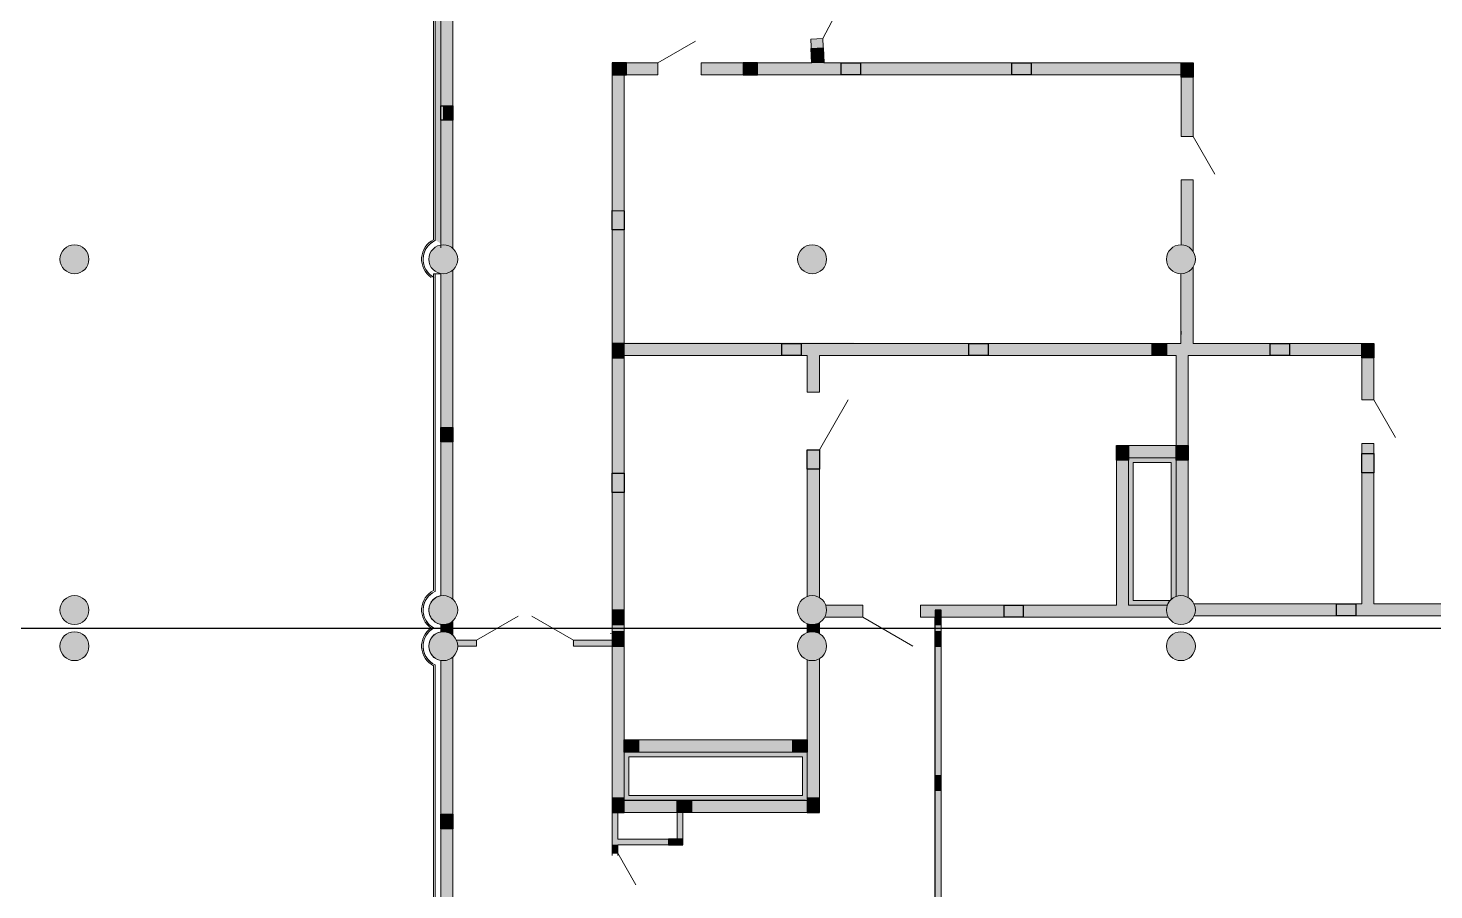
# Model space of a CAD drawing. Header units: millimetres. Extents: x 72919 to 485785, y -53256 to 338519.
# Drawn here: x 356589 to 385747, y 164010 to 181885 of the extents above; entities that cross this region are included whole.
import ezdxf

# ---------------------------------------------------------------- set-up
doc = ezdxf.new("R2010")
doc.units = ezdxf.units.MM
doc.layers.add('door', color=177, linetype='Continuous', lineweight=9)
doc.layers.add('wall', color=5, linetype='Continuous', lineweight=40)

msp = doc.modelspace()

# ---------------------------------------------------------------- hatches: boundary and pattern name
at = {"ltscale": 500, "true_color": 0x000000}
h = msp.add_hatch(color=18, dxfattribs=at)
h.dxf.hatch_style = 1
h.paths.add_polyline_path([(373091.89434, 181174.19644), (372842.08822, 181164.41647), (372830.35213, 181464.18682), (373080.15826, 181473.96679)])
h = msp.add_hatch(color=18, dxfattribs=at)
h.dxf.hatch_style = 1
h.paths.add_polyline_path([(369000.43379, 180914.41646), (369000.43379, 181164.41648), (368700.43379, 181164.41648), (368700.43379, 180914.41646)])
h = msp.add_hatch(color=18, dxfattribs=at)
h.dxf.hatch_style = 1
h.paths.add_polyline_path([(371719.13478, 180915.48369), (371719.13478, 181165.48371), (371419.13478, 181165.48371), (371419.13478, 180915.48369)])
h = msp.add_hatch(color=18, dxfattribs=at)
h.dxf.hatch_style = 1
h.paths.add_polyline_path([(373451.20201, 181164.99944), (373851.20201, 181164.99944), (373851.20201, 180914.99944), (373451.15358, 180914.99944)])
h = msp.add_hatch(color=18, dxfattribs=at)
h.dxf.hatch_style = 1
h.paths.add_polyline_path([(376990.83556, 181164.41647), (377390.83556, 181164.41647), (377390.83556, 180914.41647), (376990.78713, 180914.41647)])
h = msp.add_hatch(color=18, dxfattribs=at)
h.dxf.hatch_style = 1
h.paths.add_polyline_path([(380501.63267, 181164.41647), (380751.63017, 181164.41647), (380751.63017, 180864.41647), (380501.63267, 180864.41647)])
h = msp.add_hatch(color=18, dxfattribs=at)
h.dxf.hatch_style = 1
h.paths.add_polyline_path([(365195.43379, 180271.99126), (365400.43379, 180271.99126), (365400.43379, 179971.99126), (365195.43379, 179971.99126)])
h = msp.add_hatch(color=18, dxfattribs=at)
h.dxf.hatch_style = 1
h.paths.add_polyline_path([(368950.43349, 178098.28658), (368950.43349, 177698.28658), (368700.43349, 177698.28658), (368700.43349, 178098.335)])
h = msp.add_hatch(color=18, dxfattribs=at)
h.dxf.hatch_style = 1
edge = h.paths.add_edge_path()
edge.add_arc((357550.43379, 177089.99944), 300, 9, 369)
h = msp.add_hatch(color=18, dxfattribs=at)
h.dxf.hatch_style = 1
edge = h.paths.add_edge_path()
edge.add_arc((365200.43379, 177089.99944), 300, 9, 369)
h = msp.add_hatch(color=18, dxfattribs=at)
h.dxf.hatch_style = 1
edge = h.paths.add_edge_path()
edge.add_arc((372850.43379, 177089.99944), 300, 9, 369)
h = msp.add_hatch(color=18, dxfattribs=at)
h.dxf.hatch_style = 1
edge = h.paths.add_edge_path()
edge.add_arc((380500.43379, 177089.99944), 300, 9, 369)
h = msp.add_hatch(color=18, dxfattribs=at)
h.dxf.hatch_style = 1
h.paths.add_polyline_path([(368700.43378, 175046.47896), (368950.4338, 175046.47896), (368950.4338, 175346.47896), (368700.43378, 175346.47896)])
h = msp.add_hatch(color=18, dxfattribs=at)
h.dxf.hatch_style = 1
h.paths.add_polyline_path([(372222.96212, 175346.47896), (372622.96212, 175346.47896), (372622.96212, 175096.47896), (372222.91369, 175096.47896)])
h = msp.add_hatch(color=18, dxfattribs=at)
h.dxf.hatch_style = 1
h.paths.add_polyline_path([(376100.48221, 175346.47896), (376500.48221, 175346.47896), (376500.48221, 175096.47896), (376100.43379, 175096.47896)])
h = msp.add_hatch(color=18, dxfattribs=at)
h.dxf.hatch_style = 1
h.paths.add_polyline_path([(379900.43379, 175096.48146), (379900.43379, 175346.47896), (380200.43379, 175346.47896), (380200.43379, 175096.48146)])
h = msp.add_hatch(color=18, dxfattribs=at)
h.dxf.hatch_style = 1
h.paths.add_polyline_path([(382351.54857, 175346.47896), (382751.54857, 175346.47896), (382751.54857, 175096.47896), (382351.50014, 175096.47896)])
h = msp.add_hatch(color=18, dxfattribs=at)
h.dxf.hatch_style = 1
h.paths.add_polyline_path([(384251.50264, 175346.47896), (384501.50014, 175346.47896), (384501.50014, 175046.47896), (384251.50264, 175046.47896)])
h = msp.add_hatch(color=18, dxfattribs=at)
h.dxf.hatch_style = 1
h.paths.add_polyline_path([(365150.43379, 173602.49944), (365400.43379, 173602.49944), (365400.43379, 173302.49944), (365150.43379, 173302.49944)])
h = msp.add_hatch(color=18, dxfattribs=at)
h.dxf.hatch_style = 1
h.paths.add_polyline_path([(379160.85661, 173224.72598), (379410.85411, 173224.72598), (379410.85411, 172924.72598), (379160.85661, 172924.72598)])
h = msp.add_hatch(color=18, dxfattribs=at)
h.dxf.hatch_style = 1
h.paths.add_polyline_path([(380400.43379, 173224.72598), (380650.43128, 173224.72598), (380650.43128, 172924.72598), (380400.43379, 172924.72598)])
h = msp.add_hatch(color=18, dxfattribs=at)
h.dxf.hatch_style = 1
h.paths.add_polyline_path([(373000.43379, 173136.36822), (373000.43379, 172736.36822), (372750.43379, 172736.36822), (372750.43379, 173136.41664)])
h = msp.add_hatch(color=18, dxfattribs=at)
h.dxf.hatch_style = 1
h.paths.add_polyline_path([(384501.49994, 173063.52792), (384501.49994, 172663.52792), (384251.49994, 172663.52792), (384251.49994, 173063.57635)])
h = msp.add_hatch(color=18, dxfattribs=at)
h.dxf.hatch_style = 1
h.paths.add_polyline_path([(368950.43349, 172653.08021), (368950.43349, 172253.08021), (368700.43349, 172253.08021), (368700.43349, 172653.12864)])
h = msp.add_hatch(color=18, dxfattribs=at)
h.dxf.hatch_style = 1
edge = h.paths.add_edge_path()
edge.add_arc((357550.43379, 169814.99944), 300, 9, 369)
h = msp.add_hatch(color=18, dxfattribs=at)
h.dxf.hatch_style = 1
edge = h.paths.add_edge_path()
edge.add_arc((365200.43379, 169814.99944), 300, 9, 369)
h = msp.add_hatch(color=18, dxfattribs=at)
h.dxf.hatch_style = 1
edge = h.paths.add_edge_path()
edge.add_arc((372850.43379, 169814.99944), 300, 9, 369)
h = msp.add_hatch(color=18, dxfattribs=at)
h.dxf.hatch_style = 1
edge = h.paths.add_edge_path()
edge.add_arc((380500.43379, 169814.99944), 300, 9, 369)
h = msp.add_hatch(color=18, dxfattribs=at)
h.dxf.hatch_style = 1
h.paths.add_polyline_path([(368700.43377, 169514.99944), (368950.43379, 169514.99944), (368950.43379, 169814.99944), (368700.43377, 169814.99944)])
h = msp.add_hatch(color=18, dxfattribs=at)
h.dxf.hatch_style = 1
h.paths.add_polyline_path([(375401.48125, 169514.99944), (375526.48125, 169514.99944), (375526.48125, 169814.99944), (375401.48125, 169814.99944)])
h = msp.add_hatch(color=18, dxfattribs=at)
h.dxf.hatch_style = 1
h.paths.add_polyline_path([(376831.35353, 169914.99944), (377231.35353, 169914.99944), (377231.35353, 169664.99944), (376831.3051, 169664.99944)])
h = msp.add_hatch(color=18, dxfattribs=at)
h.dxf.hatch_style = 1
h.paths.add_polyline_path([(383728.8556, 169944.99944), (384128.8556, 169944.99944), (384128.8556, 169694.99944), (383728.80717, 169694.99944)])
h = msp.add_hatch(color=18, dxfattribs=at)
h.dxf.hatch_style = 1
edge = h.paths.add_edge_path()
edge.add_arc((357550.43379, 169064.99944), 300, 9, 369)
h = msp.add_hatch(color=18, dxfattribs=at)
h.dxf.hatch_style = 1
edge = h.paths.add_edge_path()
edge.add_arc((365200.43379, 169064.99944), 300, 9, 369)
h = msp.add_hatch(color=18, dxfattribs=at)
h.dxf.hatch_style = 1
h.paths.add_polyline_path([(368700.43377, 169064.99944), (368950.43379, 169064.99944), (368950.43379, 169364.99944), (368700.43377, 169364.99944)])
h = msp.add_hatch(color=18, dxfattribs=at)
h.dxf.hatch_style = 1
edge = h.paths.add_edge_path()
edge.add_arc((372850.43379, 169064.99944), 300, 9, 369)
h = msp.add_hatch(color=18, dxfattribs=at)
h.dxf.hatch_style = 1
h.paths.add_polyline_path([(375401.48125, 169064.99944), (375526.48125, 169064.99944), (375526.48125, 169364.99944), (375401.48125, 169364.99944)])
h = msp.add_hatch(color=18, dxfattribs=at)
h.dxf.hatch_style = 1
edge = h.paths.add_edge_path()
edge.add_arc((380500.43379, 169064.99944), 300, 9, 369)
h = msp.add_hatch(color=18, dxfattribs=at)
h.dxf.hatch_style = 1
h.paths.add_polyline_path([(369250.43379, 167119.5648), (369250.43379, 166869.5648), (368950.43379, 166869.5648), (368950.43379, 167119.5648)])
h = msp.add_hatch(color=18, dxfattribs=at)
h.dxf.hatch_style = 1
h.paths.add_polyline_path([(372750.43379, 167119.5648), (372750.43379, 166869.5648), (372450.43379, 166869.5648), (372450.43379, 167119.5648)])
h = msp.add_hatch(color=18, dxfattribs=at)
h.dxf.hatch_style = 1
h.paths.add_polyline_path([(375401.48125, 166075.12626), (375526.48125, 166075.12626), (375526.48125, 166375.12626), (375401.48125, 166375.12626)])
h = msp.add_hatch(color=18, dxfattribs=at)
h.dxf.hatch_style = 1
h.paths.add_polyline_path([(368700.43377, 165614.90074), (368950.43379, 165614.90074), (368950.43379, 165914.90074), (368700.43377, 165914.90074)])
h = msp.add_hatch(color=18, dxfattribs=at)
h.dxf.hatch_style = 1
h.paths.add_polyline_path([(372750.43376, 165614.90074), (373000.43379, 165614.90074), (373000.43379, 165914.90074), (372750.43376, 165914.90074)])
h = msp.add_hatch(color=18, dxfattribs=at)
h.dxf.hatch_style = 1
h.paths.add_polyline_path([(370350.21263, 165864.90074), (370350.21263, 165614.90074), (370050.21263, 165614.90074), (370050.21263, 165864.90074)])
h = msp.add_hatch(color=18, dxfattribs=at)
h.dxf.hatch_style = 1
h.paths.add_polyline_path([(365150.43379, 165577.49944), (365400.43379, 165577.49944), (365400.43379, 165277.49944), (365150.43379, 165277.49944)])
h = msp.add_hatch(color=18, dxfattribs=at)
h.dxf.hatch_style = 1
h.paths.add_polyline_path([(370170.76947, 164944.91839), (370170.77373, 165064.79377), (369870.77373, 165064.79377), (369870.76947, 164944.91839)])
at = {"layer": 'wall', "lineweight": 18, "ltscale": 0.007407, "true_color": 0x000000}
h = msp.add_hatch(color=18, dxfattribs=at)
h.dxf.hatch_style = 1
h.paths.add_polyline_path([(365030.43379, 182854.02474), (365030.43379, 177495.88604), (365150.43379, 177411.0471), (365150.43379, 182854.02474)])
h = msp.add_hatch(color=18, dxfattribs=at)
h.dxf.hatch_style = 1
edge = h.paths.add_edge_path()
edge.add_arc((365090.41689, 183183.50935), 334.90616, 280.323463023, 337.771550406)
edge.add_line((365400.43379, 183056.81419), (365400.43379, 177313.60624))
edge.add_arc((365190.4156, 177073.40456), 319.06815, 48.835467008, 97.198547736)
edge.add_line((365150.43379, 177389.95777), (365150.43379, 182854.02474))
h = msp.add_hatch(color=18, dxfattribs=at)
h.dxf.hatch_style = 1
h.paths.add_polyline_path([(372840.4146, 181164.41647), (372822.14704, 181656.56983), (373071.9702, 181666.42514), (373091.60649, 181164.41647)])
h = msp.add_hatch(color=18, dxfattribs=at)
h.dxf.hatch_style = 1
h.paths.add_polyline_path([(368700.44054, 181164.99948), (368700.43377, 165614.90074), (368950.44054, 165614.90074), (368950.44054, 180915.12756), (369650.21031, 180915.12756), (369650.2084, 181164.41647)])
h = msp.add_hatch(color=18, dxfattribs=at)
h.dxf.hatch_style = 1
h.paths.add_polyline_path([(380751.63017, 181164.99944), (370550.21002, 181164.41647), (370534.19829, 180914.99944), (380500.43379, 180914.99944), (380501.62983, 179635.27927), (380751.63017, 179635.27923)])
h = msp.add_hatch(color=18, dxfattribs=at)
h.dxf.hatch_style = 1
edge = h.paths.add_edge_path()
edge.add_line((380751.62994, 178735.27956), (380751.63017, 177254.01278))
edge.add_arc((380500.43379, 177089.99944), 300, 30.024219375, 89.812175487)
edge.add_line((380501.41723, 177389.99783), (380504.65068, 178735.27958))
edge.add_line((380504.65068, 178735.27958), (380748.60922, 178735.27958))
h = msp.add_hatch(color=18, dxfattribs=at)
h.dxf.hatch_style = 1
h.paths.add_polyline_path([(365028.43018, 177476.21325, 0.6201260557), (365005.71769, 176715.05614), (365136.59001, 176715.00487), (365150.46318, 176790.03568, -0.8320091167), (365150.43379, 177389.95777)], flags=0)
h = msp.add_hatch(color=18, dxfattribs=at)
h.dxf.hatch_style = 1
h.paths.add_polyline_path([(365030.43379, 176790.04111), (365030.43379, 170199.79671), (365150.43379, 170114.95777), (365150.43379, 176790.04111), (365030.43379, 176790.04111)], flags=0)
h = msp.add_hatch(color=18, dxfattribs=at)
h.dxf.hatch_style = 1
edge = h.paths.add_edge_path()
edge.add_arc((365177.93379, 177147.46391), 358.47916, 265.600348243, 308.365637013)
edge.add_line((365400.43379, 176866.39265), (365400.43379, 170038.60624))
edge.add_arc((365190.4156, 169798.40456), 319.06815, 48.835467008, 97.198547736)
edge.add_line((365150.43379, 170114.95777), (365150.43379, 176790.04111))
h = msp.add_hatch(color=18, dxfattribs=at)
h.dxf.hatch_style = 1
edge = h.paths.add_edge_path()
edge.add_line((380745.58847, 175346.47896), (380751.63017, 176925.98611))
edge.add_arc((380500.43379, 177089.99944), 300, 270.187824513, 329.975780625, ccw=False)
edge.add_line((380501.41723, 176790.00106), (380501.62993, 175346.47896))
edge.add_line((380501.62993, 175346.47896), (380745.58847, 175346.47896))
h = msp.add_hatch(color=18, dxfattribs=at)
h.dxf.hatch_style = 1
h.paths.add_polyline_path([(384501.50014, 175347.06193), (368950.43379, 175361.33014), (368950.43379, 175096.47896), (372750.43379, 175096.77044), (372750.43379, 174336.36822), (373000.43379, 174336.36822), (373000.43379, 175096.47896), (384250.30375, 175097.06193), (384251.49979, 174175.99946), (384501.50013, 174175.99942)])
h = msp.add_hatch(color=18, dxfattribs=at)
h.dxf.hatch_style = 1
edge = h.paths.add_edge_path()
edge.add_line((380644.39208, 170074.99105), (380650.43379, 175096.47896))
edge.add_line((380650.43504, 175096.47896), (380400.43504, 175096.47896))
edge.add_line((380400.43504, 175096.47896), (380400.43379, 170097.84216))
edge.add_arc((380498.18017, 169827.70782), 287.27498, 59.405319924, 109.89233424, ccw=False)
h = msp.add_hatch(color=18, dxfattribs=at)
h.dxf.hatch_style = 1
h.paths.add_polyline_path([(379410.85661, 169914.99944), (379160.85661, 169914.99944), (379160.85661, 173224.72598), (380400.43379, 173224.72598), (380400.43379, 172974.72598), (379410.85661, 172974.72598)])
h = msp.add_hatch(color=18, dxfattribs=at)
h.dxf.hatch_style = 1
h.paths.add_polyline_path([(384495.45844, 169944.99944), (384501.4999, 173265.99942), (384251.4999, 173265.99942), (384251.4999, 169944.99944)])
h = msp.add_hatch(color=18, dxfattribs=at)
h.dxf.hatch_style = 1
edge = h.paths.add_edge_path()
edge.add_line((372750.43379, 170097.84216), (372751.02239, 173136.41653))
edge.add_line((372751.02239, 173136.41653), (373000.43379, 173136.36822))
edge.add_line((373000.43379, 173136.36822), (373000.43379, 170074.80706))
edge.add_arc((372850.43379, 169814.99944), 300, 60, 109.471220635)
edge = h.paths.add_edge_path()
edge.add_arc((372837.67771, 169815.75957), 312.77245, 331.183098209, 378.499173868)
edge.add_line((373134.28865, 169914.99944), (373900.62442, 169914.99944))
edge.add_line((373900.62442, 169914.99944), (373900.62442, 169664.99944))
edge.add_line((373900.62442, 169664.99944), (373111.71784, 169664.99944))
h = msp.add_hatch(color=18, dxfattribs=at)
h.dxf.hatch_style = 1
h.paths.add_polyline_path([(379410.85661, 169914.99944), (379410.85661, 172974.72598), (380400.43379, 172974.72598), (380400.43379, 170097.84216), (380218.95699, 169914.99944)])
h.paths.add_polyline_path([(379510.85661, 170014.99944), (380276.82699, 170014.99944), (380300.43379, 170038.60624), (380300.43379, 172874.72598), (379510.85661, 172874.72598)], flags=16)
h = msp.add_hatch(color=18, dxfattribs=at)
h.dxf.hatch_style = 1
h.paths.add_polyline_path([(365028.43018, 170201.21325, 0.6201260557), (365005.71769, 169440.05614), (365136.59001, 169440.00487), (365150.46318, 169515.03568, -0.8320091167), (365150.43379, 170114.95777)], flags=0)
h = msp.add_hatch(color=18, dxfattribs=at)
h.dxf.hatch_style = 1
edge = h.paths.add_edge_path()
edge.add_line((375101.41004, 169664.99944), (380241.5278, 169664.99944))
edge.add_arc((380489.72766, 169813.42662), 289.19508, 159.437681255, 210.880046666, ccw=False)
edge.add_line((380218.95699, 169914.99944), (375101.41004, 169914.99944))
edge.add_line((375101.41004, 169914.99944), (375101.41004, 169664.99944))
h = msp.add_hatch(color=18, dxfattribs=at)
h.dxf.hatch_style = 1
edge = h.paths.add_edge_path()
edge.add_arc((380501.21263, 169815.01373), 299.29207, 336.359675554, 385.741434587)
edge.add_line((380770.8039, 169944.99944), (387880.06367, 169944.99944))
edge.add_arc((388150.43379, 169814.99944), 300, 154.320711381, 203.578178478)
edge.add_line((387875.47924, 169694.99944), (380775.38833, 169694.99944))
h = msp.add_hatch(color=18, dxfattribs=at)
h.dxf.hatch_style = 1
h.paths.add_polyline_path([(365150.40438, 169364.95237), (365136.59692, 169440.00486), (365005.72162, 169440.05614, 0.6206940412), (365028.42624, 168678.69936), (365150.43379, 168765.04111, -0.8328525611), (365150.40438, 169364.95237)], flags=0)
h = msp.add_hatch(color=18, dxfattribs=at)
h.dxf.hatch_style = 1
h.paths.add_polyline_path([(365030.43379, 169364.95777), (365030.43379, 169565.48637, 0.1079239876), (365150.43379, 169515.04111), (365150.43379, 169364.95777)], flags=0)
h = msp.add_hatch(color=18, dxfattribs=at)
h.dxf.hatch_style = 1
edge = h.paths.add_edge_path()
edge.add_arc((365189.35316, 169044.92575), 322.38985, 49.100273043, 96.933741702)
edge.add_line((365150.43379, 169364.95777), (365150.43379, 169521.44635))
edge.add_arc((365205.79266, 169805.32876), 289.22972, 258.965439355, 312.296224563)
edge.add_line((365400.43379, 169591.39265), (365400.43379, 169288.60624))
h = msp.add_hatch(color=18, dxfattribs=at)
h.dxf.hatch_style = 1
h.paths.add_polyline_path([(373000.43379, 169439.99944), (372850.43379, 169439.99944), (372850.43379, 169364.99944, -0.1316524976), (373000.43379, 169324.80706)])
h.paths.add_polyline_path([(373000.43379, 169555.19182, -0.1316524976), (372850.43379, 169514.99944), (372850.43379, 169439.99944), (373000.43379, 169439.99944)])
h.paths.add_polyline_path([(372850.43379, 169514.99944, -0.0851642332), (372750.43379, 169532.15673), (372750.43379, 169439.99944), (372850.43379, 169439.99944)])
h.paths.add_polyline_path([(372850.43379, 169439.99944), (372750.43379, 169439.99944), (372750.43379, 169347.84216, -0.0851642332), (372850.43379, 169364.99944)])
h = msp.add_hatch(color=18, dxfattribs=at)
h.dxf.hatch_style = 1
h.paths.add_polyline_path([(375401.48125, 169664.99944), (375526.48125, 169664.99944), (375526.48125, 163085.25308), (375401.48125, 163085.25308)])
h = msp.add_hatch(color=18, dxfattribs=at)
h.dxf.hatch_style = 1
h.paths.add_polyline_path([(365890.26314, 169064.13268), (365494.38089, 169064.13268), (365472.91255, 169190.51966), (365890.16219, 169185.00306)])
h = msp.add_hatch(color=18, dxfattribs=at)
h.dxf.hatch_style = 1
h.paths.add_polyline_path([(368700.48384, 169064.12824), (367880.76496, 169064.12824), (367880.66401, 169184.99861), (368700.38289, 169184.99861)])
h = msp.add_hatch(color=18, dxfattribs=at)
h.dxf.hatch_style = 1
edge = h.paths.add_edge_path()
edge.add_line((365400.43379, 168841.39265), (365400.43379, 162013.60624))
edge.add_arc((365190.1246, 161771.32631), 320.8263, 49.040642635, 97.106516839)
edge.add_line((365150.43379, 162089.68799), (365150.43379, 168765.3109))
edge.add_arc((365191.28682, 169079.85361), 317.18462, 262.599809234, 311.253031291)
h = msp.add_hatch(color=18, dxfattribs=at)
h.dxf.hatch_style = 1
h.paths.add_polyline_path([(365030.43379, 162174.82433), (365150.43379, 162089.95777), (365150.43379, 168765.04111), (365030.43379, 168680.12005), (365030.43379, 162174.82433)], flags=0)
h = msp.add_hatch(color=18, dxfattribs=at)
h.dxf.hatch_style = 1
h.paths.add_polyline_path([(368951.21267, 167119.5648), (368951.21267, 166869.5648), (372750.43379, 166869.5648), (372750.43379, 165864.90074), (373000.43379, 165614.90074), (373000.43379, 168782.08105), (372750.43379, 168782.08105), (372750.43379, 167119.5648)])
h = msp.add_hatch(color=18, dxfattribs=at)
h.dxf.hatch_style = 1
h.paths.add_polyline_path([(369051.21267, 165964.90074), (369051.21267, 166769.5648), (372650.43379, 166769.5648), (372650.43379, 165964.90074)])
h.paths.add_polyline_path([(368951.21267, 166869.5648), (368951.21267, 165864.90074), (372750.43379, 165864.90074), (372750.43379, 166869.5648)])
h = msp.add_hatch(color=18, dxfattribs=at)
h.dxf.hatch_style = 1
h.paths.add_polyline_path([(368820.43377, 165614.90074), (368700.43377, 165614.90074), (368700.43385, 164944.8974), (370170.76947, 164944.91839), (370170.21267, 165614.90074), (370050.21263, 165614.90074), (370050.6697, 165064.91668), (368820.43383, 165064.89912)])
h = msp.add_hatch(color=18, dxfattribs=at)
h.dxf.hatch_style = 1
h.paths.add_polyline_path([(368951.21942, 165614.90074), (373000.43379, 165614.90074), (372750.43379, 165864.90074), (368951.21942, 165864.90074)])
h = msp.add_hatch(color=18, dxfattribs=at)
h.dxf.hatch_style = 1
h.paths.add_polyline_path([(368700.43459, 164944.8983), (368825.43459, 164944.8983), (368822.91441, 164770.26477), (368697.91441, 164770.26477)])

# ---------------------------------------------------------------- linework, layer by layer
at = {"color": 18, "ltscale": 500, "true_color": 0x000000}
for p, q in [((380501.04203, 175596.47896), (380501.09046, 175526.47896)), ((375401.48125, 163085.25308), (375401.48125, 169664.99944))]:
    msp.add_line(p, q, dxfattribs=at)
for points in [[(415650.43379, 180914.99944, 0.4142135624), (336810.43379, 259754.99944), (221610.43379, 259754.99944, 0.4142135624), (142770.43379, 180914.99944), (142770.43379, 104414.99944, 0.4142135624), (221610.43379, 25574.99944), (336810.43379, 25574.99944, 0.4142135624), (415650.43379, 104414.99944)], [(414950.43379, 180914.99944, 0.4142135624), (336810.43379, 259054.99944), (221610.43379, 259054.99944, 0.4142135624), (143470.43379, 180914.99944), (143470.43379, 104414.99944, 0.4142135624), (221610.43379, 26274.99944), (336810.43379, 26274.99944, 0.4142135624), (414950.43379, 104414.99944)]]:
    msp.add_lwpolyline(points, format="xyb", close=True, dxfattribs=at)
for points in [[(373091.89434, 181174.19644), (372842.08822, 181164.41647), (372830.35213, 181464.18682), (373080.15826, 181473.96679)], [(369000.43379, 180914.41646), (369000.43379, 181164.41648), (368700.43379, 181164.41648), (368700.43379, 180914.41646)], [(371719.13478, 180915.48369), (371719.13478, 181165.48371), (371419.13478, 181165.48371), (371419.13478, 180915.48369)], [(373451.20201, 181164.99944), (373851.20201, 181164.99944), (373851.20201, 180914.99944), (373451.15358, 180914.99944)], [(376990.83556, 181164.41647), (377390.83556, 181164.41647), (377390.83556, 180914.41647), (376990.78713, 180914.41647)], [(380501.63267, 181164.41647), (380751.63017, 181164.41647), (380751.63017, 180864.41647), (380501.63267, 180864.41647)], [(365150.43379, 180271.99126), (365400.43379, 180271.99126), (365400.43379, 179971.99126), (365150.43379, 179971.99126)], [(368950.43349, 178098.28658), (368950.43349, 177698.28658), (368700.43349, 177698.28658), (368700.43349, 178098.335)], [(368700.43378, 175046.47896), (368950.4338, 175046.47896), (368950.4338, 175346.47896), (368700.43378, 175346.47896)], [(372222.96212, 175346.47896), (372622.96212, 175346.47896), (372622.96212, 175096.47896), (372222.91369, 175096.47896)], [(376100.48221, 175346.47896), (376500.48221, 175346.47896), (376500.48221, 175096.47896), (376100.43379, 175096.47896)], [(379900.43379, 175096.48146), (379900.43379, 175346.47896), (380200.43379, 175346.47896), (380200.43379, 175096.48146)], [(382351.54857, 175346.47896), (382751.54857, 175346.47896), (382751.54857, 175096.47896), (382351.50014, 175096.47896)], [(384251.50264, 175346.47896), (384501.50014, 175346.47896), (384501.50014, 175046.47896), (384251.50264, 175046.47896)], [(365150.43379, 173602.49944), (365400.43379, 173602.49944), (365400.43379, 173302.49944), (365150.43379, 173302.49944)], [(379160.85661, 173224.72598), (379410.85411, 173224.72598), (379410.85411, 172924.72598), (379160.85661, 172924.72598)], [(380400.43379, 173224.72598), (380650.43128, 173224.72598), (380650.43128, 172924.72598), (380400.43379, 172924.72598)], [(373000.43379, 173136.36822), (373000.43379, 172736.36822), (372750.43379, 172736.36822), (372750.43379, 173136.41664)], [(384501.49994, 173063.52792), (384501.49994, 172663.52792), (384251.49994, 172663.52792), (384251.49994, 173063.57635)], [(368950.43349, 172653.08021), (368950.43349, 172253.08021), (368700.43349, 172253.08021), (368700.43349, 172653.12864)], [(368700.43377, 169514.99944), (368950.43379, 169514.99944), (368950.43379, 169814.99944), (368700.43377, 169814.99944)], [(375401.48125, 169514.99944), (375526.48125, 169514.99944), (375526.48125, 169814.99944), (375401.48125, 169814.99944)], [(376831.35353, 169914.99944), (377231.35353, 169914.99944), (377231.35353, 169664.99944), (376831.3051, 169664.99944)], [(383728.8556, 169944.99944), (384128.8556, 169944.99944), (384128.8556, 169694.99944), (383728.80717, 169694.99944)], [(368700.43377, 169064.99944), (368950.43379, 169064.99944), (368950.43379, 169364.99944), (368700.43377, 169364.99944)], [(375401.48125, 169064.99944), (375526.48125, 169064.99944), (375526.48125, 169364.99944), (375401.48125, 169364.99944)], [(369250.43379, 167119.5648), (369250.43379, 166869.5648), (368950.43379, 166869.5648), (368950.43379, 167119.5648)], [(372750.43379, 167119.5648), (372750.43379, 166869.5648), (372450.43379, 166869.5648), (372450.43379, 167119.5648)], [(375401.48125, 166075.12626), (375526.48125, 166075.12626), (375526.48125, 166375.12626), (375401.48125, 166375.12626)], [(368700.43377, 165614.90074), (368950.43379, 165614.90074), (368950.43379, 165914.90074), (368700.43377, 165914.90074)], [(372750.43376, 165614.90074), (373000.43379, 165614.90074), (373000.43379, 165914.90074), (372750.43376, 165914.90074)], [(370350.21263, 165864.90074), (370350.21263, 165614.90074), (370050.21263, 165614.90074), (370050.21263, 165864.90074)], [(365150.43379, 165577.49944), (365400.43379, 165577.49944), (365400.43379, 165277.49944), (365150.43379, 165277.49944)], [(370170.76947, 164944.91839), (370170.77373, 165064.79377), (369870.77373, 165064.79377), (369870.76947, 164944.91839)]]:
    msp.add_lwpolyline(points, close=True, dxfattribs=at)
for points in [[(342646.86353, 169439.99944), (416850.70066, 169439.99944)], [(372713.3092, 165864.90074), (368950.43379, 165864.90074)], [(372713.3092, 165864.90074), (368950.43379, 165864.90074)]]:
    msp.add_lwpolyline(points, dxfattribs=at)
at = {"layer": 'door', "linetype": 'ByBlock', "ltscale": 100}
for p, q in [((373071.9702, 181666.42514), (373444.53396, 182374.37729)), ((369650.21035, 181164.4176), (370429.63321, 181614.90187)), ((380751.63017, 179635.27923), (381201.63017, 178855.85636)), ((384501.50013, 174175.99942), (384951.50013, 173396.57656)), ((368820.43668, 164770.26477), (369196.21556, 164115.74571))]:
    msp.add_line(p, q, dxfattribs=at)
at = {"layer": 'door', "ltscale": 100}
for p, q in [((373000.43379, 173136.36822), (373597.06296, 174177.53757)), ((365890.21276, 169189.99843), (366756.23791, 169689.99886)), ((367900.21267, 169189.99944), (367034.18726, 169689.99944)), ((373900.62442, 169664.99944), (374941.35723, 169067.60912))]:
    msp.add_line(p, q, dxfattribs=at)
at = {"layer": 'wall', "color": 18, "lineweight": 18, "ltscale": 0.007407, "true_color": 0x000000}
for p, q in [((370550.20998, 180914.41739), (370550.21002, 181164.41736)), ((370550.20998, 180914.41735), (370550.21, 180966.81233)), ((376717.70628, 180914.99944), (370550.21002, 180914.99944)), ((380501.62993, 178735.2796), (380554.0249, 178735.27958)), ((380501.62997, 178735.2796), (380751.62994, 178735.27956)), ((380501.63017, 177389.99706), (380501.63017, 178735.2796)), ((380751.63017, 177254.01278), (380751.63017, 178735.2796)), ((368700.43349, 172706.29984), (368700.43368, 178076.73196)), ((380751.63017, 175346.47896), (380751.63017, 176925.98611)), ((380751.63017, 175346.47896), (384501.50014, 175346.47896)), ((384501.50014, 174175.99941), (384501.50014, 175346.47896)), ((384251.49979, 174175.99946), (384501.50013, 174175.99942)), ((368700.43336, 169064.99944), (368700.43349, 172706.29984)), ((380770.8039, 169944.99944), (384251.50014, 169944.99944)), ((384501.50014, 169944.99944), (384501.50014, 169968.45788)), ((375100.62442, 169664.99944), (380241.5278, 169664.99944)), ((375526.48125, 163085.25308), (375526.48125, 169664.99944)), ((380775.38833, 169694.99944), (387875.47924, 169694.99944)), ((365472.91255, 169190.51966), (365890.36713, 169190.0038)), ((365890.21267, 169064.99944), (365890.21261, 169190.00399)), ((367900.21267, 169189.99944), (368700.43337, 169189.99944)), ((367900.21267, 169189.99944), (367900.21267, 169064.99944)), ((368668.53842, 169325.12201), (368674.53842, 169325.12201)), ((365501.62121, 169065.48409), (365890.21267, 169065.00389)), ((367900.21267, 169064.99944), (368700.43337, 169064.99944)), ((368700.43337, 169064.99944), (368700.43385, 164944.8974)), ((373000.43379, 165614.90074), (373000.43379, 168804.01006)), ((368700.43377, 165614.90074), (373000.43379, 165614.90074)), ((368820.43377, 165614.90074), (368820.43383, 165064.89912)), ((368700.39496, 164770.26478), (368820.43387, 164770.26477)), ((368700.43385, 164944.8974), (368700.43387, 164725.27262)), ((368820.43385, 164944.89912), (368820.43387, 164725.27263))]:
    msp.add_line(p, q, dxfattribs=at)
for points in [[(365000.43379, 177496.00645), (365000.43379, 182854.02474), (365030.43379, 182854.02474), (365030.43379, 177474.79671)], [(365150.43379, 177326.2627), (365150.43379, 182854.02474), (365030.43379, 182854.02474), (365030.43379, 177472.05204)], [(365150.43379, 177389.95777), (365150.43379, 182854.02474)], [(365400.43379, 177313.60624), (365400.43379, 183056.81419)], [(370550.21002, 181164.41647), (372841.4146, 181164.41647), (372822.14704, 181656.56983), (373071.9553, 181666.35933), (373091.60649, 181164.41647), (376717.70628, 181164.41647), (377097.70628, 181164.41647), (380751.63017, 181164.41647), (380751.63017, 179635.27923), (380501.62983, 179635.27927)], [(369650.21035, 181164.41647), (368700.43379, 181164.41647), (368700.43368, 178076.73196)], [(369650.21035, 181164.4176), (369650.21031, 180914.99944), (368950.43379, 180914.99944), (368950.43379, 178456.73196), (368950.43379, 178076.73196), (368950.43379, 175346.47896), (376640.76781, 175346.47896), (377020.76781, 175346.47896), (380501.21502, 175346.47896), (380501.21502, 176790.00046)], [(380501.63017, 179635.27927), (380501.63017, 180914.99944), (377097.70628, 180914.99944), (376717.70628, 180914.99944)], [(365000.43379, 170221.00645), (365000.43379, 176790.04111), (365030.43379, 176790.04111), (365030.43379, 170199.79671), (365028.43018, 170201.21325)], [(365150.43379, 170114.95777), (365150.43379, 176790.04111), (365030.43379, 176790.04111), (365030.43379, 170199.79671)], [(365150.43379, 170114.95777), (365150.43379, 176790.04111)], [(365400.43379, 170038.60624), (365400.43379, 176866.39265)], [(365030.43379, 176263.78034), (365028.43018, 176265.19687)], [(373000.43379, 175096.47896), (373000.43379, 174336.36822), (372750.43379, 174336.36822), (372750.43379, 175096.47896), (368950.43379, 175096.47896), (368950.43379, 172706.29984), (368950.43379, 172326.29984), (368950.43379, 167119.5648)], [(380400.43379, 173224.72598), (380400.43379, 175096.47896), (377020.76781, 175096.47896), (376640.76781, 175096.47896), (373000.43379, 175096.47896)], [(377020.76781, 175096.47896), (380400.43379, 175096.47896), (380400.43379, 173224.72598)], [(380650.43379, 170074.99105), (380650.43379, 175096.47896), (384251.50014, 175096.47896), (384251.50014, 174175.99946)], [(375100.62442, 169914.99944), (379160.85661, 169914.99944), (379160.85661, 173224.72598), (380400.43379, 173224.72598)], [(384251.50014, 169944.99944), (384251.50014, 172785.99944), (384251.50014, 173165.99944), (384251.50014, 173265.99946), (384501.4999, 173265.99942), (384501.49991, 173165.99944)], [(372750.43379, 170096.92007), (372750.43379, 172324.55892), (372750.43379, 172704.55892), (372750.43379, 173136.36822), (373000.43379, 173136.36822), (373000.43379, 172704.55892), (373000.43379, 172324.55892), (373000.43379, 170074.99105)], [(379410.85661, 169914.99944), (379410.85661, 172974.72598), (380400.43379, 172974.72598)], [(380400.43379, 170096.92007), (380400.43379, 172974.72598)], [(384501.49993, 173165.99944), (384501.49995, 172785.99944)], [(384501.49993, 172785.99944), (384501.50014, 169944.99944), (387880.06367, 169944.99944)], [(373900.62442, 169914.99944), (373900.62442, 169664.99944), (373111.71784, 169664.99944)], [(373900.62442, 169914.99944), (373134.28865, 169914.99944)], [(375100.62442, 169914.99944), (375100.62442, 169664.99944)], [(379410.85661, 169914.99944), (380218.95699, 169914.99944)], [(365150.43379, 169514.87669), (365150.43379, 169364.95777), (365150.40339, 169364.95777)], [(365150.43379, 169364.95777), (365150.43379, 169515.04111)], [(365400.43379, 169288.60624), (365400.43379, 169591.39265)], [(372750.43379, 169346.92007), (372750.43379, 169532.08105)], [(373000.43379, 169324.99105), (373000.43379, 169554.01006)], [(365400.43379, 162013.60624), (365400.43379, 168841.39265)], [(365000.43379, 162196.04096), (365000.43379, 168658.88979)], [(365028.42624, 168678.69936), (365030.43379, 168680.12005), (365030.43379, 162174.82433), (365028.42885, 162176.24226)], [(365030.43379, 168680.12005), (365030.43379, 162174.82433)], [(365150.43379, 162089.95777), (365150.43379, 168765.04111)], [(365150.43379, 162089.95777), (365150.43379, 168765.04111)], [(368950.43379, 167119.5648), (372750.43379, 167119.5648), (372750.43379, 168782.08105)], [(368950.43379, 166869.5648), (368950.43379, 165864.90074)], [(368950.43379, 166869.5648), (372750.43379, 166869.5648), (372750.43379, 165864.90074), (368950.43379, 165864.90074)], [(368820.43383, 165064.89912), (370050.6697, 165064.91668), (370050.21263, 165614.90074)], [(368820.43385, 164944.89912), (370170.76947, 164944.91839), (370170.21267, 165614.90074)]]:
    msp.add_lwpolyline(points, dxfattribs=at)
for points in [[(364948.04394, 176715.07873, -0.5694256837), (365000.43379, 177496.00645)], [(365030.43379, 177474.79671), (365028.43018, 177476.21325, 0.6201260557), (365005.71769, 176715.05614), (365005.72162, 176715.05614)], [(365028.43018, 177476.21325, 0.5921634075), (364975.75182, 176732.66812)], [(364948.04394, 169440.07873, -0.5694256837), (365000.43379, 170221.00645)], [(365030.43379, 170199.79671), (365028.43018, 170201.21325, 0.6201260557), (365005.71769, 169440.05614), (365005.72162, 169440.05614)], [(365028.43018, 170201.21325, 0.5921634075), (364975.75182, 169457.66812)], [(365030.43379, 169565.48637, -0.664388696), (365150.43379, 170114.95777)], [(380400.43379, 170097.84216, 0.2318940393), (380218.95699, 169914.99944)], [(365000.43379, 168658.88979, -0.5699487995), (364948.04394, 169440.07873)], [(365005.72162, 169440.05614, 0.6206940412), (365028.42624, 168678.69936), (365030.43379, 168680.12005)], [(365000.43379, 169437.19006, 0.0169184152), (364975.73741, 169422.46673, 0.5927099863), (365028.42624, 168678.69936)], [(365000.43379, 169437.19006, 0.0169184152), (364975.73741, 169422.46673)], [(364975.75182, 169457.66812, 0.016914403), (365000.43379, 169442.9258)], [(365000.43379, 169442.9258, 0.0035366277), (365005.71769, 169440.05614), (365005.72162, 169440.05614, 0.0035381624), (365000.43379, 169437.19006)], [(365030.43379, 169565.48637, 0.1079239876), (365150.43379, 169515.04111)], [(365150.43379, 169514.87669), (365150.46318, 169515.03568, -0.0000245), (365150.43379, 169515.04111)], [(365150.43379, 168765.04111, -0.8328525611), (365150.40438, 169364.95237), (365150.40339, 169364.95777)]]:
    msp.add_lwpolyline(points, format="xyb", dxfattribs=at)
for points in [[(379510.85661, 170014.99944), (380276.82699, 170014.99944), (380300.43379, 170038.60624), (380300.43379, 172874.72598), (379510.85661, 172874.72598)], [(372650.43379, 166769.5648), (372650.43379, 165964.90074), (369050.43379, 165964.90074), (369050.43379, 166769.5648)]]:
    msp.add_lwpolyline(points, close=True, dxfattribs=at)
for centre in [(357550.43379, 177089.99944), (365200.43379, 177089.99944), (372850.43379, 177089.99944), (380500.43379, 177089.99944), (357550.43379, 169814.99944), (365200.43379, 169814.99944), (372850.43379, 169814.99944), (380500.43379, 169814.99944), (357550.43379, 169064.99944), (365200.43379, 169064.99944), (372850.43379, 169064.99944), (380500.43379, 169064.99944)]:
    msp.add_circle(centre, 300, dxfattribs=at)
msp.add_arc((368674.53842, 169330.12201), 5, 270, 0, dxfattribs=at)

doc.saveas('drawing.dxf')
